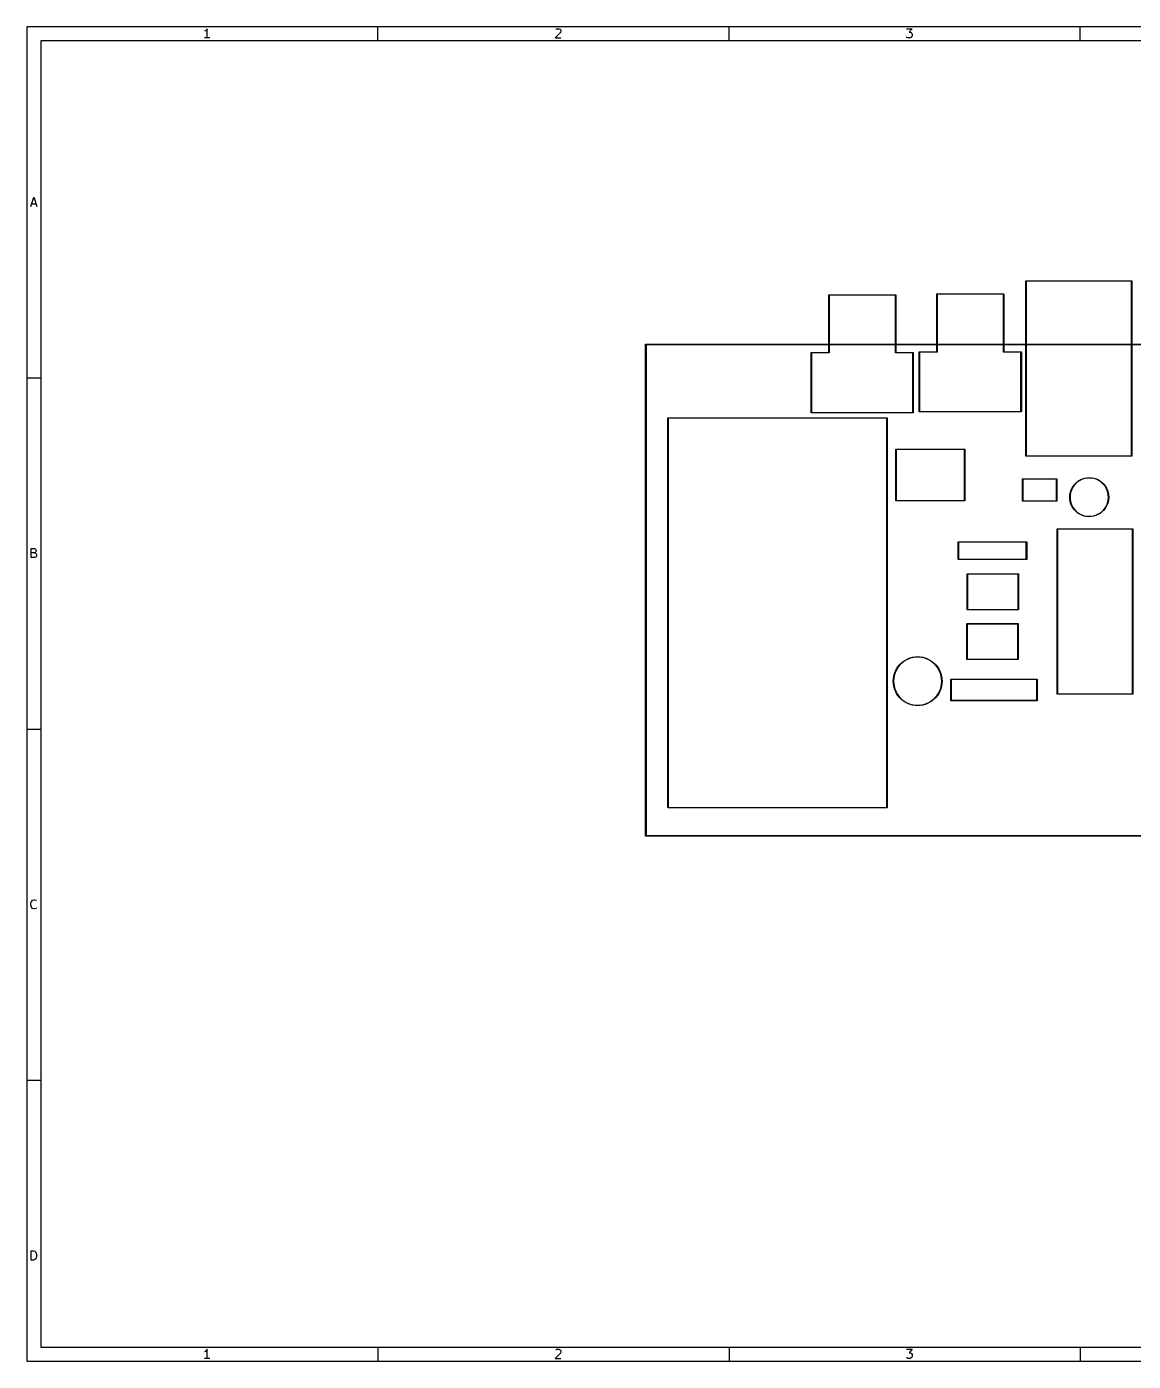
# Model space of a CAD drawing. Extents: x 10 to 287, y -200 to -10.
# Drawn here: x 10 to 167.6, y -200 to -10 of the extents above; entities that cross this region are included whole.
import ezdxf

# ---------------------------------------------------------------- set-up
doc = ezdxf.new("R2010")
doc.units = 0
doc.layers.add('BLACK', color=7, linetype='CONTINUOUS')

msp = doc.modelspace()

# ---------------------------------------------------------------- linework, layer by layer
at = {"layer": 'BLACK', "linetype": 'CONTINUOUS'}
for p, q in [((10, -10), (10, -200.007)), ((287.002, -10), (10, -10)), ((35.4464, -10.5976), (35.3226, -10.6595)), ((35.5702, -10.4738), (35.4464, -10.5976)), ((35.694, -10.2881), (35.5702, -10.4738)), ((35.694, -11.5881), (35.694, -10.2881)), ((60, -12), (60, -10)), ((86.0036, -10.8452), (85.2607, -11.5881)), ((85.3226, -10.4119), (85.3845, -10.35)), ((85.3845, -10.35), (85.5083, -10.2881)), ((85.5083, -10.2881), (85.8179, -10.2881)), ((85.8179, -10.2881), (85.9417, -10.35)), ((85.9417, -10.35), (86.0036, -10.4119)), ((86.0036, -10.4119), (86.0655, -10.5357)), ((86.0655, -10.6595), (86.0036, -10.8452)), ((86.0655, -10.5357), (86.0655, -10.6595)), ((110, -12), (110, -10)), ((135.261, -10.2881), (136.065, -10.2881)), ((136.065, -10.2881), (135.632, -10.7833)), ((135.632, -10.7833), (135.818, -10.7833)), ((135.818, -10.7833), (135.942, -10.8452)), ((135.942, -10.8452), (136.004, -10.9071)), ((136.004, -10.9071), (136.065, -11.031)), ((136.065, -11.3405), (136.004, -11.4643)), ((136.065, -11.031), (136.065, -11.3405)), ((160, -12), (160, -10)), ((12, -12), (12, -198.007)), ((285.002, -12), (12, -12)), ((36.0655, -11.5881), (35.3226, -11.5881)), ((85.2607, -11.5881), (86.0655, -11.5881)), ((135.323, -11.5262), (135.261, -11.4643)), ((135.446, -11.5881), (135.323, -11.5262)), ((135.818, -11.5881), (135.446, -11.5881)), ((135.942, -11.5262), (135.818, -11.5881)), ((136.004, -11.4643), (135.942, -11.5262)), ((10.5667, -35.5881), (11, -34.2881)), ((10.6905, -35.2167), (11.3095, -35.2167)), ((11, -34.2881), (11.4333, -35.5881)), ((152.245, -46.2), (152.252, -46.1823)), ((152.245, -71.13), (152.245, -46.2)), ((152.252, -46.1823), (152.27, -46.175)), ((152.27, -46.175), (167.33, -46.175)), ((152.295, -46.225), (152.295, -71.105)), ((167.305, -46.225), (152.295, -46.225)), ((167.305, -71.105), (167.305, -46.225)), ((167.33, -46.175), (167.348, -46.1823)), ((167.348, -46.1823), (167.355, -46.2)), ((167.355, -46.2), (167.355, -71.13)), ((124.195, -48.18), (124.202, -48.1623)), ((124.195, -56.405), (124.195, -48.18)), ((124.202, -48.1623), (124.22, -48.155)), ((124.22, -48.155), (133.72, -48.155)), ((133.695, -48.205), (124.245, -48.205)), ((124.245, -48.205), (124.245, -56.43)), ((133.695, -56.43), (133.695, -48.205)), ((133.72, -48.155), (133.738, -48.1623)), ((133.738, -48.1623), (133.745, -48.18)), ((133.745, -48.18), (133.745, -56.405)), ((139.575, -48.075), (139.582, -48.0573)), ((139.575, -56.3), (139.575, -48.075)), ((139.582, -48.0573), (139.6, -48.05)), ((139.6, -48.05), (149.1, -48.05)), ((149.075, -48.1), (139.625, -48.1)), ((139.625, -48.1), (139.625, -56.325)), ((149.075, -56.325), (149.075, -48.1)), ((149.1, -48.05), (149.118, -48.0573)), ((149.118, -48.0573), (149.125, -48.075)), ((149.125, -48.075), (149.125, -56.3)), ((98.105, -55.235), (98.1196, -55.1996)), ((98.105, -125.185), (98.105, -55.235)), ((98.1196, -55.1996), (98.155, -55.185)), ((98.155, -55.185), (177.79, -55.185)), ((98.205, -55.285), (98.205, -125.135)), ((177.74, -55.285), (98.205, -55.285)), ((121.695, -56.43), (121.702, -56.4123)), ((121.695, -64.93), (121.695, -56.43)), ((121.702, -56.4123), (121.72, -56.405)), ((121.72, -56.405), (124.195, -56.405)), ((124.22, -56.455), (121.745, -56.455)), ((121.745, -56.455), (121.745, -64.905)), ((124.238, -56.4477), (124.22, -56.455)), ((124.245, -56.43), (124.238, -56.4477)), ((133.702, -56.4477), (133.695, -56.43)), ((133.72, -56.455), (133.702, -56.4477)), ((136.195, -56.455), (133.72, -56.455)), ((133.745, -56.405), (136.22, -56.405)), ((136.195, -64.905), (136.195, -56.455)), ((136.22, -56.405), (136.238, -56.4123)), ((136.238, -56.4123), (136.245, -56.43)), ((136.245, -56.43), (136.245, -64.93)), ((137.075, -56.325), (137.082, -56.3073)), ((137.075, -64.825), (137.075, -56.325)), ((137.082, -56.3073), (137.1, -56.3)), ((137.1, -56.3), (139.575, -56.3)), ((139.6, -56.35), (137.125, -56.35)), ((137.125, -56.35), (137.125, -64.8)), ((139.618, -56.3427), (139.6, -56.35)), ((139.625, -56.325), (139.618, -56.3427)), ((149.082, -56.3427), (149.075, -56.325)), ((149.1, -56.35), (149.082, -56.3427)), ((151.575, -56.35), (149.1, -56.35)), ((149.125, -56.3), (151.6, -56.3)), ((151.575, -64.8), (151.575, -56.35)), ((151.6, -56.3), (151.618, -56.3073)), ((151.618, -56.3073), (151.625, -56.325)), ((151.625, -56.325), (151.625, -64.825)), ((10, -60), (12, -60)), ((101.275, -65.7), (101.282, -65.6823)), ((101.275, -121.2), (101.275, -65.7)), ((101.282, -65.6823), (101.3, -65.675)), ((101.3, -65.675), (132.5, -65.675)), ((101.325, -65.725), (101.325, -121.175)), ((132.475, -65.725), (101.325, -65.725)), ((121.702, -64.9477), (121.695, -64.93)), ((121.72, -64.955), (121.702, -64.9477)), ((136.22, -64.955), (121.72, -64.955)), ((121.745, -64.905), (136.195, -64.905)), ((132.475, -121.175), (132.475, -65.725)), ((132.5, -65.675), (132.518, -65.6823)), ((132.518, -65.6823), (132.525, -65.7)), ((132.525, -65.7), (132.525, -121.2)), ((136.238, -64.9477), (136.22, -64.955)), ((136.245, -64.93), (136.238, -64.9477)), ((137.082, -64.8427), (137.075, -64.825)), ((137.1, -64.85), (137.082, -64.8427)), ((151.6, -64.85), (137.1, -64.85)), ((137.125, -64.8), (151.575, -64.8)), ((151.618, -64.8427), (151.6, -64.85)), ((151.625, -64.825), (151.618, -64.8427)), ((133.75, -70.175), (133.757, -70.1573)), ((133.75, -77.475), (133.75, -70.175)), ((133.757, -70.1573), (133.775, -70.15)), ((133.775, -70.15), (143.575, -70.15)), ((133.8, -70.2), (133.8, -77.45)), ((143.55, -70.2), (133.8, -70.2)), ((143.55, -77.45), (143.55, -70.2)), ((143.575, -70.15), (143.593, -70.1573)), ((143.593, -70.1573), (143.6, -70.175)), ((143.6, -70.175), (143.6, -77.475)), ((152.252, -71.1477), (152.245, -71.13)), ((152.27, -71.155), (152.252, -71.1477)), ((167.33, -71.155), (152.27, -71.155)), ((152.295, -71.105), (167.305, -71.105)), ((167.348, -71.1477), (167.33, -71.155)), ((167.355, -71.13), (167.348, -71.1477)), ((151.79, -74.41), (151.797, -74.3923)), ((151.79, -77.51), (151.79, -74.41)), ((151.797, -74.3923), (151.815, -74.385)), ((151.815, -74.385), (156.665, -74.385)), ((151.84, -74.435), (151.84, -77.485)), ((156.64, -74.435), (151.84, -74.435)), ((156.64, -77.485), (156.64, -74.435)), ((156.665, -74.385), (156.683, -74.3923)), ((156.683, -74.3923), (156.69, -74.41)), ((156.69, -74.41), (156.69, -77.51)), ((158.602, -76.2919), (158.705, -75.974)), ((158.747, -75.9903), (158.646, -76.3031)), ((158.705, -75.974), (158.844, -75.6707)), ((158.884, -75.6919), (158.747, -75.9903)), ((158.844, -75.6707), (159.02, -75.3864)), ((159.056, -75.4122), (158.884, -75.6919)), ((159.02, -75.3864), (159.228, -75.1252)), ((159.261, -75.1553), (159.056, -75.4122)), ((159.228, -75.1252), (159.466, -74.8909)), ((159.495, -74.9248), (159.261, -75.1553)), ((159.466, -74.8909), (159.73, -74.6869)), ((159.756, -74.7241), (159.495, -74.9248)), ((159.73, -74.6869), (160.017, -74.5161)), ((160.038, -74.5561), (159.756, -74.7241)), ((160.017, -74.5161), (160.323, -74.381)), ((160.338, -74.4232), (160.038, -74.5561)), ((160.323, -74.381), (160.642, -74.2837)), ((160.653, -74.3274), (160.338, -74.4232)), ((160.642, -74.2837), (160.971, -74.2254)), ((160.976, -74.2701), (160.653, -74.3274)), ((160.971, -74.2254), (161.305, -74.207)), ((161.304, -74.2521), (160.976, -74.2701)), ((161.632, -74.2735), (161.304, -74.2521)), ((161.305, -74.207), (161.638, -74.2289)), ((161.955, -74.3343), (161.632, -74.2735)), ((161.638, -74.2289), (161.966, -74.2906)), ((162.268, -74.4333), (161.955, -74.3343)), ((161.966, -74.2906), (162.284, -74.3913)), ((162.567, -74.5693), (162.268, -74.4333)), ((162.284, -74.3913), (162.589, -74.5296)), ((162.848, -74.7403), (162.567, -74.5693)), ((162.589, -74.5296), (162.874, -74.7033)), ((163.106, -74.9437), (162.848, -74.7403)), ((162.874, -74.7033), (163.136, -74.9101)), ((163.338, -75.1766), (163.106, -74.9437)), ((163.136, -74.9101), (163.372, -75.1469)), ((163.54, -75.4357), (163.338, -75.1766)), ((163.372, -75.1469), (163.577, -75.4102)), ((163.709, -75.7172), (163.54, -75.4357)), ((163.577, -75.4102), (163.749, -75.6964)), ((163.844, -76.017), (163.709, -75.7172)), ((163.749, -75.6964), (163.886, -76.0011)), ((163.886, -76.0011), (163.985, -76.3201)), ((133.757, -77.4927), (133.75, -77.475)), ((133.775, -77.5), (133.757, -77.4927)), ((143.575, -77.5), (133.775, -77.5)), ((133.8, -77.45), (143.55, -77.45)), ((143.593, -77.4927), (143.575, -77.5)), ((143.6, -77.475), (143.593, -77.4927)), ((151.797, -77.5277), (151.79, -77.51)), ((151.815, -77.535), (151.797, -77.5277)), ((156.665, -77.535), (151.815, -77.535)), ((151.84, -77.485), (156.64, -77.485)), ((156.683, -77.5277), (156.665, -77.535)), ((156.69, -77.51), (156.683, -77.5277)), ((158.515, -76.9529), (158.539, -76.6198)), ((158.515, -76.9534), (158.515, -76.9529)), ((158.532, -77.2865), (158.515, -76.9534)), ((158.588, -77.6157), (158.532, -77.2865)), ((158.539, -76.6198), (158.602, -76.2919)), ((158.583, -76.6257), (158.56, -76.9534)), ((158.56, -76.9534), (158.577, -77.2816)), ((158.577, -77.2816), (158.632, -77.6054)), ((158.646, -76.3031), (158.583, -76.6257)), ((158.684, -77.9357), (158.588, -77.6157)), ((158.632, -77.6054), (158.726, -77.9202)), ((163.823, -78.0002), (163.927, -77.6886)), ((163.941, -76.3308), (163.844, -76.017)), ((163.97, -77.7002), (163.865, -78.017)), ((163.927, -77.6886), (163.993, -77.3667)), ((164, -76.654), (163.941, -76.3308)), ((164.037, -77.373), (163.97, -77.7002)), ((163.985, -76.3201), (164.045, -76.6486)), ((163.993, -77.3667), (164.019, -77.0392)), ((164.02, -76.982), (164, -76.654)), ((164.019, -77.0392), (164.02, -76.982)), ((164.064, -77.0401), (164.037, -77.373)), ((164.045, -76.6486), (164.065, -76.982)), ((164.065, -76.982), (164.064, -77.0401)), ((158.817, -78.2418), (158.684, -77.9357)), ((158.726, -77.9202), (158.858, -78.2214)), ((158.987, -78.5297), (158.817, -78.2418)), ((158.858, -78.2214), (159.024, -78.5046)), ((159.189, -78.7952), (158.987, -78.5297)), ((159.024, -78.5046), (159.223, -78.7658)), ((159.422, -79.0345), (159.189, -78.7952)), ((159.223, -78.7658), (159.453, -79.0012)), ((159.682, -79.244), (159.422, -79.0345)), ((159.453, -79.0012), (159.709, -79.2073)), ((159.966, -79.4207), (159.682, -79.244)), ((159.709, -79.2073), (159.987, -79.3812)), ((160.268, -79.5621), (159.966, -79.4207)), ((159.987, -79.3812), (160.285, -79.5203)), ((160.586, -79.6662), (160.268, -79.5621)), ((160.285, -79.5203), (160.597, -79.6226)), ((160.913, -79.7313), (160.586, -79.6662)), ((160.597, -79.6226), (160.919, -79.6867)), ((161.246, -79.7567), (160.913, -79.7313)), ((160.919, -79.6867), (161.247, -79.7116)), ((161.58, -79.7418), (161.246, -79.7567)), ((161.247, -79.7116), (161.575, -79.697)), ((161.575, -79.697), (161.899, -79.6431)), ((161.91, -79.687), (161.58, -79.7418)), ((161.899, -79.6431), (162.215, -79.5506)), ((162.23, -79.5929), (161.91, -79.687)), ((162.215, -79.5506), (162.517, -79.4209)), ((162.537, -79.4611), (162.23, -79.5929)), ((162.517, -79.4209), (162.801, -79.2559)), ((162.826, -79.2934), (162.537, -79.4611)), ((162.801, -79.2559), (163.063, -79.0579)), ((163.092, -79.0921), (162.826, -79.2934)), ((163.063, -79.0579), (163.3, -78.8299)), ((163.333, -78.8603), (163.092, -79.0921)), ((163.3, -78.8299), (163.507, -78.5751)), ((163.544, -78.6013), (163.333, -78.8603)), ((163.507, -78.5751), (163.682, -78.2972)), ((163.722, -78.3189), (163.544, -78.6013)), ((163.682, -78.2972), (163.823, -78.0002)), ((163.865, -78.017), (163.722, -78.3189)), ((156.735, -81.52), (156.742, -81.5023)), ((156.735, -105.02), (156.735, -81.52)), ((156.742, -81.5023), (156.76, -81.495)), ((156.76, -81.495), (167.46, -81.495)), ((156.785, -81.545), (156.785, -104.995)), ((167.435, -81.545), (156.785, -81.545)), ((167.435, -104.995), (167.435, -81.545)), ((167.46, -81.495), (167.478, -81.5023)), ((167.478, -81.5023), (167.485, -81.52)), ((167.485, -81.52), (167.485, -105.02)), ((142.615, -83.35), (142.622, -83.3323)), ((142.615, -85.85), (142.615, -83.35)), ((142.622, -83.3323), (142.64, -83.325)), ((142.64, -83.325), (152.36, -83.325)), ((142.665, -83.375), (142.665, -85.825)), ((152.335, -83.375), (142.665, -83.375)), ((152.335, -85.825), (152.335, -83.375)), ((152.36, -83.325), (152.378, -83.3323)), ((152.378, -83.3323), (152.385, -83.35)), ((152.385, -83.35), (152.385, -85.85)), ((10.6595, -85.5881), (10.6595, -84.2881)), ((10.6595, -84.2881), (11.0929, -84.2881)), ((11.0929, -84.9071), (10.6595, -84.9071)), ((11.0929, -84.2881), (11.2167, -84.35)), ((11.2167, -84.8452), (11.0929, -84.9071)), ((11.0929, -84.9071), (11.2786, -84.969)), ((11.2167, -84.35), (11.2786, -84.4119)), ((11.2786, -84.7833), (11.2167, -84.8452)), ((11.2786, -84.4119), (11.3405, -84.5357)), ((11.3405, -84.6595), (11.2786, -84.7833)), ((11.2786, -84.969), (11.3405, -85.031)), ((11.3405, -85.4643), (11.2786, -85.5262)), ((11.3405, -84.5357), (11.3405, -84.6595)), ((11.3405, -85.031), (11.4024, -85.1548)), ((11.4024, -85.3405), (11.3405, -85.4643)), ((11.4024, -85.1548), (11.4024, -85.3405)), ((11.1548, -85.5881), (10.6595, -85.5881)), ((11.2786, -85.5262), (11.1548, -85.5881)), ((142.622, -85.8677), (142.615, -85.85)), ((142.64, -85.875), (142.622, -85.8677)), ((152.36, -85.875), (142.64, -85.875)), ((142.665, -85.825), (152.335, -85.825)), ((152.378, -85.8677), (152.36, -85.875)), ((152.385, -85.85), (152.378, -85.8677)), ((143.91, -87.925), (143.917, -87.9073)), ((143.91, -92.975), (143.91, -87.925)), ((143.917, -87.9073), (143.935, -87.9)), ((143.935, -87.9), (151.185, -87.9)), ((143.96, -87.95), (143.96, -92.95)), ((151.16, -87.95), (143.96, -87.95)), ((151.16, -92.95), (151.16, -87.95)), ((151.185, -87.9), (151.203, -87.9073)), ((151.203, -87.9073), (151.21, -87.925)), ((151.21, -87.925), (151.21, -92.975)), ((143.917, -92.9927), (143.91, -92.975)), ((143.935, -93), (143.917, -92.9927)), ((151.185, -93), (143.935, -93)), ((143.96, -92.95), (151.16, -92.95)), ((151.203, -92.9927), (151.185, -93)), ((151.21, -92.975), (151.203, -92.9927)), ((143.88, -95.015), (143.887, -94.9973)), ((143.887, -94.9973), (143.905, -94.99)), ((143.905, -94.99), (151.155, -94.99)), ((151.155, -94.99), (151.173, -94.9973)), ((151.173, -94.9973), (151.18, -95.015)), ((143.88, -100.065), (143.88, -95.015)), ((143.93, -95.04), (143.93, -100.04)), ((151.13, -95.04), (143.93, -95.04)), ((151.13, -100.04), (151.13, -95.04)), ((151.18, -95.015), (151.18, -100.065)), ((134.278, -100.855), (134.535, -100.598)), ((134.646, -100.56), (134.376, -100.815)), ((134.535, -100.598), (134.817, -100.369)), ((134.942, -100.336), (134.646, -100.56)), ((134.817, -100.369), (135.123, -100.171)), ((135.26, -100.146), (134.942, -100.336)), ((135.123, -100.171), (135.447, -100.005)), ((135.597, -99.9908), (135.26, -100.146)), ((135.447, -100.005), (135.786, -99.8751)), ((135.949, -99.8731), (135.597, -99.9908)), ((135.786, -99.8751), (136.138, -99.7809)), ((136.312, -99.7941), (135.949, -99.8731)), ((136.138, -99.7809), (136.497, -99.724)), ((136.68, -99.7547), (136.312, -99.7941)), ((136.497, -99.724), (136.86, -99.705)), ((137.051, -99.7553), (136.68, -99.7547)), ((136.86, -99.705), (137.223, -99.724)), ((137.42, -99.796), (137.051, -99.7553)), ((137.223, -99.724), (137.582, -99.7809)), ((137.782, -99.8763), (137.42, -99.796)), ((137.582, -99.7809), (137.934, -99.8751)), ((138.134, -99.9953), (137.782, -99.8763)), ((137.934, -99.8751), (138.273, -100.005)), ((138.47, -100.151), (138.134, -99.9953)), ((138.273, -100.005), (138.597, -100.171)), ((138.788, -100.343), (138.47, -100.151)), ((138.597, -100.171), (138.903, -100.369)), ((139.083, -100.568), (138.788, -100.343)), ((138.903, -100.369), (139.185, -100.598)), ((139.352, -100.823), (139.083, -100.568)), ((139.185, -100.598), (139.442, -100.855)), ((143.887, -100.083), (143.88, -100.065)), ((143.905, -100.09), (143.887, -100.083)), ((151.155, -100.09), (143.905, -100.09)), ((143.93, -100.04), (151.13, -100.04)), ((151.173, -100.083), (151.155, -100.09)), ((151.18, -100.065), (151.173, -100.083)), ((133.404, -102.817), (133.461, -102.458)), ((133.513, -102.432), (133.451, -102.798)), ((133.461, -102.458), (133.555, -102.106)), ((133.613, -102.075), (133.513, -102.432)), ((133.555, -102.106), (133.685, -101.767)), ((133.751, -101.73), (133.613, -102.075)), ((133.685, -101.767), (133.851, -101.442)), ((133.926, -101.403), (133.751, -101.73)), ((133.851, -101.442), (134.049, -101.137)), ((134.135, -101.097), (133.926, -101.403)), ((134.049, -101.137), (134.278, -100.855)), ((134.376, -100.815), (134.135, -101.097)), ((139.592, -101.106), (139.352, -100.823)), ((139.442, -100.855), (139.671, -101.137)), ((139.8, -101.413), (139.592, -101.106)), ((139.671, -101.137), (139.869, -101.442)), ((139.974, -101.741), (139.8, -101.413)), ((139.869, -101.442), (140.035, -101.767)), ((140.111, -102.086), (139.974, -101.741)), ((140.035, -101.767), (140.165, -102.106)), ((140.21, -102.443), (140.111, -102.086)), ((140.165, -102.106), (140.259, -102.458)), ((140.27, -102.81), (140.21, -102.443)), ((140.259, -102.458), (140.316, -102.817)), ((133.385, -103.18), (133.386, -103.168)), ((133.404, -103.543), (133.385, -103.18)), ((133.386, -103.168), (133.404, -102.817)), ((133.461, -103.902), (133.404, -103.543)), ((133.451, -102.798), (133.43, -103.168)), ((133.43, -103.168), (133.449, -103.539)), ((133.449, -103.539), (133.507, -103.905)), ((133.555, -104.254), (133.461, -103.902)), ((133.507, -103.905), (133.605, -104.263)), ((133.685, -104.593), (133.555, -104.254)), ((133.605, -104.263), (133.741, -104.608)), ((139.964, -104.64), (140.103, -104.297)), ((140.165, -104.254), (140.035, -104.593)), ((140.103, -104.297), (140.205, -103.94)), ((140.259, -103.902), (140.165, -104.254)), ((140.205, -103.94), (140.267, -103.574)), ((140.316, -103.543), (140.259, -103.902)), ((140.267, -103.574), (140.29, -103.204)), ((140.29, -103.18), (140.27, -102.81)), ((140.29, -103.204), (140.29, -103.18)), ((140.316, -102.817), (140.335, -103.18)), ((140.335, -103.18), (140.316, -103.543)), ((141.575, -102.93), (141.582, -102.912)), ((141.575, -105.93), (141.575, -102.93)), ((141.582, -102.912), (141.6, -102.905)), ((141.6, -102.905), (153.86, -102.905)), ((141.625, -102.955), (141.625, -105.905)), ((153.835, -102.955), (141.625, -102.955)), ((153.835, -105.905), (153.835, -102.955)), ((153.86, -102.905), (153.878, -102.912)), ((153.878, -102.912), (153.885, -102.93)), ((153.885, -102.93), (153.885, -105.93)), ((133.851, -104.917), (133.685, -104.593)), ((133.741, -104.608), (133.914, -104.936)), ((134.049, -105.223), (133.851, -104.917)), ((133.914, -104.936), (134.121, -105.244)), ((134.278, -105.505), (134.049, -105.223)), ((134.121, -105.244), (134.36, -105.528)), ((134.535, -105.762), (134.278, -105.505)), ((134.36, -105.528), (134.628, -105.784)), ((134.817, -105.991), (134.535, -105.762)), ((134.628, -105.784), (134.922, -106.01)), ((135.123, -106.189), (134.817, -105.991)), ((134.922, -106.01), (135.239, -106.203)), ((135.447, -106.355), (135.123, -106.189)), ((135.239, -106.203), (135.575, -106.36)), ((135.786, -106.485), (135.447, -106.355)), ((135.575, -106.36), (135.926, -106.48)), ((137.759, -106.49), (138.112, -106.374)), ((138.273, -106.355), (137.934, -106.485)), ((138.112, -106.374), (138.449, -106.22)), ((138.597, -106.189), (138.273, -106.355)), ((138.449, -106.22), (138.768, -106.03)), ((138.903, -105.991), (138.597, -106.189)), ((138.768, -106.03), (139.065, -105.808)), ((139.185, -105.762), (138.903, -105.991)), ((139.065, -105.808), (139.336, -105.554)), ((139.442, -105.505), (139.185, -105.762)), ((139.336, -105.554), (139.578, -105.273)), ((139.671, -105.223), (139.442, -105.505)), ((139.578, -105.273), (139.788, -104.967)), ((139.869, -104.917), (139.671, -105.223)), ((139.788, -104.967), (139.964, -104.64)), ((140.035, -104.593), (139.869, -104.917)), ((141.582, -105.948), (141.575, -105.93)), ((141.6, -105.955), (141.582, -105.948)), ((153.86, -105.955), (141.6, -105.955)), ((141.625, -105.905), (153.835, -105.905)), ((153.878, -105.948), (153.86, -105.955)), ((153.885, -105.93), (153.878, -105.948)), ((156.742, -105.038), (156.735, -105.02)), ((156.76, -105.045), (156.742, -105.038)), ((167.46, -105.045), (156.76, -105.045)), ((156.785, -104.995), (167.435, -104.995)), ((167.478, -105.038), (167.46, -105.045)), ((167.485, -105.02), (167.478, -105.038)), ((136.138, -106.579), (135.786, -106.485)), ((135.926, -106.48), (136.288, -106.562)), ((136.497, -106.636), (136.138, -106.579)), ((136.288, -106.562), (136.657, -106.604)), ((136.86, -106.655), (136.497, -106.636)), ((136.657, -106.604), (137.028, -106.606)), ((137.223, -106.636), (136.86, -106.655)), ((137.028, -106.606), (137.397, -106.568)), ((137.582, -106.579), (137.223, -106.636)), ((137.397, -106.568), (137.759, -106.49)), ((137.934, -106.485), (137.582, -106.579)), ((10, -110), (12, -110)), ((101.282, -121.218), (101.275, -121.2)), ((101.3, -121.225), (101.282, -121.218)), ((132.5, -121.225), (101.3, -121.225)), ((101.325, -121.175), (132.475, -121.175)), ((132.518, -121.218), (132.5, -121.225)), ((132.525, -121.2), (132.518, -121.218)), ((98.1196, -125.22), (98.105, -125.185)), ((98.155, -125.235), (98.1196, -125.22)), ((177.79, -125.235), (98.155, -125.235)), ((98.205, -125.135), (177.74, -125.135)), ((10.5976, -134.845), (10.6595, -134.598)), ((10.5976, -135.031), (10.5976, -134.845)), ((10.6595, -134.598), (10.7214, -134.474)), ((10.7214, -134.474), (10.8452, -134.35)), ((10.8452, -134.35), (11.031, -134.288)), ((11.031, -134.288), (11.1548, -134.288)), ((11.1548, -134.288), (11.3405, -134.35)), ((11.3405, -134.35), (11.4024, -134.412)), ((10.6595, -135.279), (10.5976, -135.031)), ((10.7214, -135.402), (10.6595, -135.279)), ((10.8452, -135.526), (10.7214, -135.402)), ((11.031, -135.588), (10.8452, -135.526)), ((11.1548, -135.588), (11.031, -135.588)), ((11.3405, -135.526), (11.1548, -135.588)), ((11.4024, -135.464), (11.3405, -135.526)), ((10, -160), (12, -160)), ((10.6595, -185.588), (10.6595, -184.288)), ((10.6595, -184.288), (10.969, -184.288)), ((10.969, -184.288), (11.1548, -184.35)), ((10.969, -185.588), (10.6595, -185.588)), ((11.1548, -185.526), (10.969, -185.588)), ((11.1548, -184.35), (11.2786, -184.474)), ((11.2786, -185.402), (11.1548, -185.526)), ((11.2786, -184.474), (11.3405, -184.598)), ((11.3405, -185.279), (11.2786, -185.402)), ((11.3405, -184.598), (11.4024, -184.845)), ((11.4024, -185.031), (11.3405, -185.279)), ((11.4024, -184.845), (11.4024, -185.031)), ((12, -198.007), (285.002, -198.007)), ((35.4464, -198.605), (35.3226, -198.667)), ((35.5702, -198.481), (35.4464, -198.605)), ((35.694, -198.295), (35.5702, -198.481)), ((35.694, -199.595), (35.694, -198.295)), ((60, -198.007), (60, -200.007)), ((86.0036, -198.852), (85.2607, -199.595)), ((85.3226, -198.419), (85.3845, -198.357)), ((85.3845, -198.357), (85.5083, -198.295)), ((85.5083, -198.295), (85.8179, -198.295)), ((85.8179, -198.295), (85.9417, -198.357)), ((85.9417, -198.357), (86.0036, -198.419)), ((86.0036, -198.419), (86.0655, -198.543)), ((86.0655, -198.667), (86.0036, -198.852)), ((86.0655, -198.543), (86.0655, -198.667)), ((110, -198.007), (110, -200.007)), ((135.261, -198.295), (136.065, -198.295)), ((135.323, -199.533), (135.261, -199.471)), ((136.065, -198.295), (135.632, -198.791)), ((135.632, -198.791), (135.818, -198.791)), ((135.818, -198.791), (135.942, -198.852)), ((135.942, -198.852), (136.004, -198.914)), ((136.004, -199.471), (135.942, -199.533)), ((136.004, -198.914), (136.065, -199.038)), ((136.065, -199.348), (136.004, -199.471)), ((136.065, -199.038), (136.065, -199.348)), ((160, -198.007), (160, -200.007)), ((10, -200.007), (287.002, -200.007)), ((36.0655, -199.595), (35.3226, -199.595)), ((85.2607, -199.595), (86.0655, -199.595)), ((135.446, -199.595), (135.323, -199.533)), ((135.818, -199.595), (135.446, -199.595)), ((135.942, -199.533), (135.818, -199.595))]:
    msp.add_line(p, q, dxfattribs=at)

doc.saveas('drawing.dxf')
